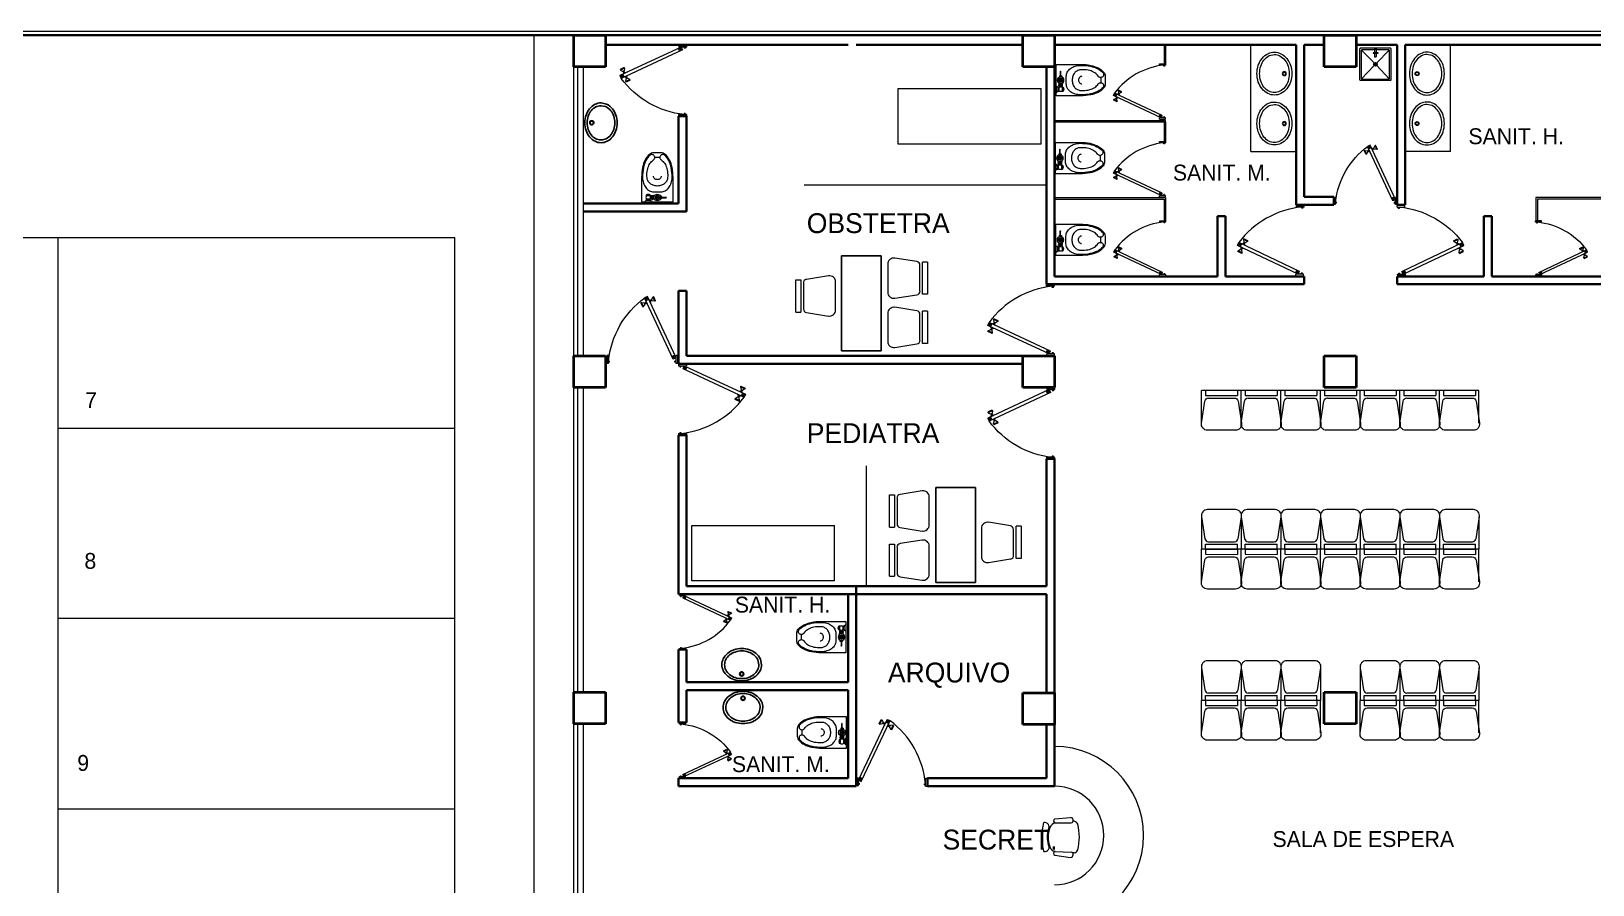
# Model space of a CAD drawing. Header units: millimetres. Extents: x 112 to 218, y 132 to 192.
# Drawn here: x 126.54 to 146.23, y 181.25 to 192 of the extents above; entities that cross this region are included whole.
import ezdxf

# ---------------------------------------------------------------- set-up
doc = ezdxf.new("R2010")
doc.units = ezdxf.units.MM
for name, color, linetype, lineweight in [('Colindancia', 7, 'Continuous', 9), ('Ejes', 1, 'Continuous', 13), ('ESTRUCTURA', 251, 'Continuous', 40), ('MANPARAS', 7, 'Continuous', 13), ('MUEBLES', 7, 'Continuous', 15), ('MUEBLESF', 2, 'Continuous', 9), ('Muros', 5, 'Continuous', 35), ('PISOS', 3, 'Continuous', 13), ('PUER', 173, 'Continuous', 9), ('VENTANAS', 6, 'Continuous', 9)]:
    doc.layers.add(name, color=color, linetype=linetype, lineweight=lineweight)
doc.styles.get("Standard").update_dxf_attribs({"font": 'stylu.ttf'})
doc.linetypes.add('ZIGZAG', pattern='A,0.00254,-5.08,[131,ltypeshp.shx,S=5.08,R=0,X=-5.08,Y=0],-10.16,[131,ltypeshp.shx,S=5.08,R=180,X=5.08,Y=0],-5.08', length=20.32254)

# ---------------------------------------------------------------- blocks, each defined once
blk = doc.blocks.new('CORTINA')
at = {"layer": 'MANPARAS', "linetype": 'ZIGZAG', "ltscale": 0.005}
blk.add_line((32.74, 69.012), (32.74, 70.527), dxfattribs=at)
blk = doc.blocks.new('PUEP5')
at = {"layer": 'PUER'}
for p, q in [((-0.88, 0.02), (-0.517, 0.799)), ((-0.517, 0.799), (-0.48, 0.783)), ((-0.844, 0.003), (-0.48, 0.783)), ((-0.88, 0.02), (-0.844, 0.003))]:
    blk.add_line(p, q, dxfattribs=at)
at = {"layer": 'PUER', "color": 30}
for p, q in [((-0.62, 0.743), (-0.595, 0.797)), ((-0.595, 0.797), (-0.586, 0.793)), ((-0.517, 0.799), (-0.48, 0.783)), ((-0.497, 0.746), (-0.517, 0.799)), ((-0.62, 0.743), (-0.611, 0.739)), ((-0.611, 0.739), (-0.586, 0.793)), ((-0.611, 0.739), (-0.575, 0.744)), ((-0.586, 0.793), (-0.567, 0.762)), ((-0.575, 0.744), (-0.567, 0.762)), ((-0.573, 0.749), (-0.555, 0.74)), ((-0.569, 0.758), (-0.551, 0.749)), ((-0.557, 0.736), (-0.549, 0.754)), ((-0.557, 0.736), (-0.552, 0.722)), ((-0.549, 0.754), (-0.536, 0.759)), ((-0.533, 0.763), (-0.48, 0.783)), ((-0.533, 0.763), (-0.497, 0.746)), ((-0.503, 0.71), (-0.516, 0.705)), ((-0.503, 0.71), (-0.494, 0.728)), ((-0.483, 0.706), (-0.501, 0.715)), ((-0.494, 0.728), (-0.499, 0.742)), ((-0.478, 0.715), (-0.497, 0.724)), ((-0.485, 0.702), (-0.476, 0.72)), ((-0.466, 0.671), (-0.485, 0.702)), ((-0.441, 0.725), (-0.476, 0.72)), ((-0.466, 0.671), (-0.441, 0.725)), ((-0.457, 0.667), (-0.466, 0.671)), ((-0.457, 0.667), (-0.432, 0.721)), ((-0.432, 0.721), (-0.441, 0.725)), ((-0.9, 0.05), (-0.88, 0.05)), ((-0.9, 0.05), (-0.9, -0.05)), ((-0.88, -0.05), (-0.88, 0.05)), ((-0.88, 0.02), (-0.827, 0.039)), ((-0.863, 0.056), (-0.827, 0.039)), ((-0.844, 0.003), (-0.863, 0.056)), ((-0.02, 0.05), (0, 0.05)), ((-0.02, -0.05), (-0.02, 0.05)), ((0, 0.05), (0, -0.05)), ((-0.9, -0.05), (-0.88, -0.05)), ((-0.88, -0.02), (-0.865, -0.02)), ((-0.88, -0.035), (-0.865, -0.035)), ((-0.865, -0.035), (-0.865, -0.02)), ((-0.035, -0.02), (-0.02, -0.02)), ((-0.035, -0.035), (-0.035, -0.02)), ((-0.035, -0.035), (-0.02, -0.035)), ((-0.02, -0.05), (0, -0.05))]:
    blk.add_line(p, q, dxfattribs=at)
blk.add_arc((-1.161, -0.141), 1.147, 6.0564, 53.6176, dxfattribs=at)
blk = doc.blocks.new('TLTW-P')
for p, q in [((0.23, 0.56), (0.166, 0.56)), ((0.048, 0.001), (0.048, 0.013)), ((0.048, 0.001), (0.12, 0.001)), ((0.06, 0.076), (0.06, 0.088)), ((0.128, 0.076), (0.06, 0.076)), ((0.128, 0.034), (0.06, 0.034)), ((0.06, 0.017), (0.06, 0.034)), ((0.063, 0.085), (0.063, 0.09)), ((0.063, 0.017), (0.063, 0.028)), ((0.078, 0.082), (0.066, 0.082)), ((0.078, 0.031), (0.066, 0.031)), ((0.081, 0.085), (0.081, 0.094)), ((0.081, 0.019), (0.081, 0.028)), ((0.087, 0.085), (0.087, 0.094)), ((0.087, 0.019), (0.087, 0.028)), ((0.102, 0.082), (0.09, 0.093)), ((0.102, 0.031), (0.09, 0.031)), ((0.105, 0.085), (0.105, 0.09)), ((0.105, 0.017), (0.105, 0.028)), ((0.108, 0.076), (0.108, 0.088)), ((0.108, 0.017), (0.108, 0.034)), ((0.12, 0.001), (0.12, 0.013)), ((0.128, 0.079), (0.14, 0.079)), ((0.128, 0.031), (0.128, 0.079)), ((0.128, 0.055), (0.14, 0.055)), ((0.128, 0.031), (0.14, 0.031)), ((0.14, 0.031), (0.14, 0.079)), ((0.152, 0.076), (0.14, 0.076)), ((0.152, 0.034), (0.14, 0.034)), ((0.163, 0.079), (0.152, 0.079)), ((0.152, 0.031), (0.152, 0.079)), ((0.163, 0.031), (0.152, 0.031)), ((0.252, 0.07), (0.237, 0.07)), ((0.252, 0.04), (0.237, 0.04)), ((0.252, 0.04), (0.252, 0.07)), ((0.255, 0.058), (0.309, 0.058)), ((0.255, 0.052), (0.309, 0.052))]:
    blk.add_line(p, q)
for points in [[(0.396, 0.309, 0.049648), (0.384, 0.434, 0.06346), (0.352, 0.527, 0.103485), (0.296, 0.599, 0.178458), (0.246, 0.618), (0.15, 0.618, 0.178458), (0.1, 0.599, 0.103485), (0.044, 0.527, 0.06346), (0.012, 0.434, 0.049648), (0, 0.309), (0, 0), (0.396, 0)], [(0.107, 0.59, 0.103485), (0.055, 0.522, 0.06346), (0.024, 0.432, 0.049648), (0.012, 0.309, 0.075858), (0.023, 0.237, 0.086069), (0.052, 0.18, 0.105985), (0.099, 0.139, 0.126201), (0.15, 0.126), (0.246, 0.126, 0.126201), (0.297, 0.139, 0.105985), (0.344, 0.18, 0.086069), (0.373, 0.237, 0.075858), (0.384, 0.309, 0.049648), (0.372, 0.432, 0.06346), (0.341, 0.522, 0.103485), (0.289, 0.59, 0.097511), (0.275, 0.596, 0.09808), (0.261, 0.596, 0.098895), (0.247, 0.591, 0.099479), (0.237, 0.58, 0.099479), (0.231, 0.567, 0.098895), (0.231, 0.552, 0.09808), (0.237, 0.539, 0.097511), (0.247, 0.528, -0.102445), (0.291, 0.484, -0.077884), (0.318, 0.421, -0.065096), (0.329, 0.34, -0.024284), (0.328, 0.309, -0.115331), (0.318, 0.268, -0.103946), (0.29, 0.232, -0.091071), (0.249, 0.209, -0.083675), (0.198, 0.2, -0.083675), (0.147, 0.209, -0.091071), (0.106, 0.232, -0.103946), (0.078, 0.268, -0.115331), (0.068, 0.309, -0.024284), (0.067, 0.34, -0.065096), (0.078, 0.421, -0.077884), (0.105, 0.484, -0.102445), (0.149, 0.528, 0.097511), (0.159, 0.539, 0.09808), (0.165, 0.552, 0.098895), (0.165, 0.567, 0.099479), (0.159, 0.58, 0.099479), (0.149, 0.591, 0.098895), (0.135, 0.596, 0.09808), (0.121, 0.596, 0.097511)]]:
    blk.add_lwpolyline(points, format="xyb", close=True)
blk.add_lwpolyline([(0.246, 0.323, -0.111064), (0.242, 0.307, -0.102841), (0.232, 0.293, -0.093011), (0.217, 0.284, -0.087082), (0.198, 0.281, -0.087082), (0.179, 0.284, -0.093011), (0.164, 0.293, -0.102841), (0.154, 0.307, -0.111064), (0.15, 0.323, -0.111064)], format="xyb")
blk.add_lwpolyline([(0.174, 0.055), (0.186, 0.034), (0.21, 0.034), (0.222, 0.055), (0.21, 0.076), (0.186, 0.076)], close=True)
for radius in [0.042, 0.024, 0.024, 0.00821]:
    blk.add_circle((0.198, 0.055), radius)
for centre, radius, start, end in [((0.084, -0.092), 0.111, 71.0754, 108.9246), ((0.093, 0.055), 0.039, 147.7952, 212.2048), ((0.084, 0.043), 0.051, 61.9275, 118.0725), ((0.066, 0.085), 0.003, 180, 270), ((0.066, 0.028), 0.003, 90, 180), ((0.078, 0.085), 0.003, 270, 0), ((0.078, 0.028), 0.003, 0, 90), ((0.09, 0.085), 0.003, 180, 270), ((0.09, 0.028), 0.003, 90, 180), ((0.102, 0.085), 0.003, 270, 0), ((0.102, 0.028), 0.003, 0, 90), ((0.075, 0.055), 0.039, 327.7958, 32.2042), ((0.255, 0.061), 0.003, 180, 270), ((0.255, 0.049), 0.003, 90, 180), ((0.309, 0.055), 0.003, 270, 90)]:
    blk.add_arc(centre, radius, start, end)
blk = doc.blocks.new('MUCO03PL')
at = {"color": 0, "linetype": 'ByBlock'}
for p, q in [((-0.228, -0.188), (-0.255, -0.386)), ((-0.179, -0.192), (-0.188, -0.392)), ((0.18, -0.192), (0.18, -0.392)), ((0.229, -0.188), (0.247, -0.386)), ((-0.199, -0.432), (-0.198, -0.41)), ((0.2, -0.432), (0.2, -0.416))]:
    blk.add_line(p, q, dxfattribs=at)
for centre, radius, start, end in [((-0.204, -0.197), 0.0258, 12.2827, 157.7765), ((-0.127, -0.059), 0.0562, 169.9404, 306.7598), ((0.007, -0.668), 0.647, 74.1358, 106.9984), ((-0.093, -0.212), 0.0931, 108.3403, 162.8355), ((0.001, -0.456), 0.353, 69.7134, 110.2866), ((0.001, -0.361), 0.273, 69.7134, 110.2866), ((0.128, -0.058), 0.0565, 235.6625, 12.0378), ((0.071, -0.228), 0.116, 19.4028, 63.4114), ((0.205, -0.197), 0.0258, 22.2235, 167.7173), ((-0.221, -0.384), 0.0341, 183.5132, 345.9932), ((0.213, -0.384), 0.0341, 194.0068, 356.4868), ((-0.136, -0.415), 0.0651, 194.5083, 247.5673), ((0.001, 0.16), 0.656, 255.758, 284.242), ((0.137, -0.415), 0.0651, 292.4327, 345.4917)]:
    blk.add_arc(centre, radius, start, end, dxfattribs=at)
blk = doc.blocks.new('CAMILLA')
at = {"layer": 'MUEBLES'}
for p, q in [((30.536, 69.777), (32.336, 69.777)), ((30.536, 69.077), (30.536, 69.777)), ((32.336, 69.077), (32.336, 69.777)), ((32.336, 69.077), (30.536, 69.077))]:
    blk.add_line(p, q, dxfattribs=at)
blk = doc.blocks.new('MUOF03PL')
at = {"color": 0, "linetype": 'ByBlock'}
for p, q in [((-0.203, 0), (0.203, 0)), ((0.203, 0), (0.203, -0.062)), ((-0.209, -0.133), (-0.253, -0.41)), ((-0.203, 0), (-0.203, -0.063)), ((0.203, -0.062), (-0.203, -0.063)), ((0.163, -0.094), (-0.162, -0.094)), ((0.253, -0.409), (0.209, -0.133)), ((-0.175, -0.5), (0.176, -0.5))]:
    blk.add_line(p, q, dxfattribs=at)
for centre, radius, start, end in [((-0.162, -0.141), 0.0469, 90.0574, 170.9471), ((0.163, -0.14), 0.0469, 9.1676, 90.0574), ((-0.175, -0.422), 0.0781, 170.9471, 270.0574), ((0.176, -0.422), 0.0781, 270.0574, 9.1676)]:
    blk.add_arc(centre, radius, start, end, dxfattribs=at)
blk = doc.blocks.new('SILLA')
at = {"color": 0, "linetype": 'ByBlock', "rotation": 180}
blk.add_blockref('MUOF03PL', (17.56, 55.047), dxfattribs=at)
blk = doc.blocks.new('ESCRITORIO')
at = {"color": 0, "linetype": 'ByBlock'}
for p, q in [((34.359, 70.246), (33.859, 70.246)), ((33.859, 70.246), (33.859, 69.046)), ((34.359, 70.246), (34.359, 69.046)), ((34.359, 69.046), (33.859, 69.046))]:
    blk.add_line(p, q, dxfattribs=at)
at = {"layer": 'MUEBLES'}
for p, rotation in [((-21.77, 87.509), 270), ((89.981, 51.993), 90), ((-21.77, 86.889), 270)]:
    blk.add_blockref('SILLA', p, dxfattribs=dict(at, rotation=rotation))
blk = doc.blocks.new('SILLA SALA DE ESPERA')
at = {"layer": 'MUEBLES'}
for p, q in [((35.763, 46.336), (35.763, 45.927)), ((36.263, 46.336), (36.263, 45.927)), ((36.763, 46.336), (36.763, 45.927)), ((37.263, 46.336), (37.263, 45.927)), ((37.763, 46.336), (37.763, 45.927)), ((38.263, 46.336), (38.263, 45.927)), ((38.263, 45.927), (35.763, 45.927))]:
    blk.add_line(p, q, dxfattribs=at)
for p in [(18.457, -9.119), (18.957, -9.119), (19.457, -9.119), (19.957, -9.119), (20.457, -9.119)]:
    blk.add_blockref('SILLA', p, dxfattribs=at)
blk = doc.blocks.new('SILLAS 7')
at = {"layer": 'MUEBLES'}
for p, q in [((39.75, 80.793), (37.25, 80.793)), ((39.25, 80.383), (39.25, 80.793)), ((40.25, 80.793), (39.75, 80.793)), ((39.75, 80.383), (39.75, 80.793)), ((39.75, 80.383), (39.75, 80.793)), ((39.75, 80.383), (39.75, 80.793)), ((40.25, 80.383), (40.25, 80.793))]:
    blk.add_line(p, q, dxfattribs=at)
at = {"layer": 'MUEBLES', "xscale": -1, "rotation": 180}
blk.add_blockref('SILLA SALA DE ESPERA', (0.987, 126.72), dxfattribs=at)
at = {"layer": 'MUEBLES', "extrusion": (0, 0, -1), "zscale": -1, "rotation": 180}
for p in [(-21.944, 135.839), (-22.444, 135.839)]:
    blk.add_blockref('SILLA', p, dxfattribs=at)
blk = doc.blocks.new('BLVP4')
at = {"layer": 'MUEBLESF'}
for points in [[(0.344, 0, 0.081535), (0.327, 0.106, 0.089779), (0.28, 0.191, 0.10458), (0.2, 0.255, 0.138464), (0.124, 0.27, 0.11815), (0.042, 0.251, 0.10458), (-0.032, 0.191, 0.089779), (-0.079, 0.106, 0.081535), (-0.096, 0, 0.081535), (-0.079, -0.106, 0.089779), (-0.032, -0.191, 0.10458), (0.042, -0.251, 0.11815), (0.124, -0.27, 0.11815), (0.206, -0.251, 0.10458), (0.28, -0.191, 0.089779), (0.327, -0.106, 0.081535)], [(0.311, 0, 0.078339), (0.296, 0.094, 0.087741), (0.256, 0.17, 0.105424), (0.189, 0.227), (0.124, 0.24, 0.122575), (0.055, 0.223, 0.105424), (-0.008, 0.17, 0.087741), (-0.048, 0.094, 0.078339), (-0.063, 0, 0.078339), (-0.048, -0.094, 0.087741), (-0.008, -0.17, 0.105424), (0.055, -0.223, 0.122575), (0.124, -0.24, 0.122575), (0.193, -0.223, 0.105424), (0.256, -0.17, 0.087741), (0.296, -0.094, 0.078339)]]:
    blk.add_lwpolyline(points, format="xyb", close=True, dxfattribs=at)
for radius in [0.0253, 0.019]:
    blk.add_circle((0, 0), radius, dxfattribs=at)
blk = doc.blocks.new('*X11')
at = {"color": 0}
for p, q in [((1.267, 7.8), (1.302, 7.8)), ((1.268, 7.806), (1.301, 7.806)), ((1.268, 7.794), (1.3, 7.794)), ((1.271, 7.812), (1.298, 7.812)), ((1.272, 7.788), (1.296, 7.788)), ((1.281, 7.818), (1.288, 7.818))]:
    blk.add_line(p, q, dxfattribs=at)
blk = doc.blocks.new('BTAP1')
at = {"layer": 'MUEBLESF'}
for p, q in [((-0.175, -0.023), (-0.016, -0.185)), ((-0.008, -0.057), (-0.008, -0.012)), ((0.008, -0.012), (0.008, -0.057)), ((0.175, -0.023), (0.016, -0.185)), ((-0.175, -0.386), (-0.016, -0.219)), ((0.175, -0.386), (0.016, -0.219))]:
    blk.add_line(p, q, dxfattribs=at)
for points in [[(-0.012, 0), (-0.189, 0, 0.414214), (-0.199, -0.01), (-0.199, -0.394, 0.414214), (-0.189, -0.404), (0.189, -0.404, 0.414214), (0.199, -0.394), (0.199, -0.01, 0.414214), (0.189, 0), (0.012, 0)], [(-0.008, -0.02), (-0.168, -0.02, 0.414214), (-0.178, -0.03), (-0.178, -0.379, 0.414214), (-0.168, -0.389), (0.167, -0.389, 0.414214), (0.177, -0.379), (0.177, -0.03, 0.414214), (0.167, -0.02), (0.008, -0.02)], [(0.008, -0.061), (0.008, -0.106, -0.414214), (0.001, -0.113), (-0.001, -0.113, -0.414214), (-0.008, -0.106), (-0.008, -0.061)]]:
    blk.add_lwpolyline(points, format="xyb", dxfattribs=at)
blk.add_lwpolyline([(-0.01, -0.012), (-0.012, -0.012), (0.012, -0.012), (0.012, 0), (-0.012, 0), (-0.012, -0.012)], dxfattribs=at)
blk.add_lwpolyline([(0.034, -0.057), (-0.027, -0.057), (-0.027, -0.061), (0.034, -0.061)], close=True, dxfattribs=at)
for radius in [0.0232, 0.021]:
    blk.add_circle((0, -0.202), radius, dxfattribs=at)
at = {"layer": 'MUEBLESF', "rotation": 270}
blk.add_blockref('*X11', (-7.801, 1.082), dxfattribs=at)

msp = doc.modelspace()

# ---------------------------------------------------------------- linework, layer by layer
for points in [[(133.932, 190.847, 0.081396), (133.916, 190.945, 0.089693), (133.873, 191.024, 0.104619), (133.799, 191.084), (133.729, 191.098, 0.118336), (133.653, 191.08, 0.104619), (133.585, 191.024, 0.089693), (133.541, 190.945, 0.081396), (133.525, 190.847, 0.081396), (133.541, 190.749, 0.089693), (133.585, 190.67, 0.104619), (133.653, 190.615, 0.118336), (133.729, 190.596, 0.118336), (133.804, 190.615, 0.104619), (133.873, 190.67, 0.089693), (133.916, 190.749, 0.081396)], [(133.902, 190.847, 0.08109), (133.888, 190.932, 0.089503), (133.851, 191, 0.104705), (133.788, 191.051), (133.727, 191.063, 0.11875), (133.662, 191.047, 0.104705), (133.604, 191, 0.089503), (133.566, 190.932, 0.08109), (133.553, 190.847, 0.08109), (133.566, 190.763, 0.089503), (133.604, 190.695, 0.104705), (133.662, 190.647, 0.11875), (133.727, 190.631, 0.11875), (133.792, 190.647, 0.104705), (133.851, 190.695, 0.089503), (133.888, 190.763, 0.08109)], [(135.502, 184.224, -0.081396), (135.6, 184.208, -0.089693), (135.679, 184.165, -0.104619), (135.739, 184.091), (135.753, 184.02, -0.118336), (135.735, 183.945, -0.104619), (135.679, 183.876, -0.089693), (135.6, 183.833, -0.081396), (135.502, 183.817, -0.081396), (135.404, 183.833, -0.089693), (135.325, 183.876, -0.104619), (135.27, 183.945, -0.118336), (135.252, 184.02, -0.118336), (135.27, 184.096, -0.104619), (135.325, 184.165, -0.089693), (135.404, 184.208, -0.081396)], [(135.502, 184.194, -0.08109), (135.587, 184.18, -0.089503), (135.655, 184.143, -0.104705), (135.706, 184.08), (135.718, 184.019, -0.11875), (135.702, 183.954, -0.104705), (135.655, 183.896, -0.089503), (135.587, 183.858, -0.08109), (135.502, 183.845, -0.08109), (135.418, 183.858, -0.089503), (135.35, 183.896, -0.104705), (135.302, 183.954, -0.11875), (135.286, 184.019, -0.11875), (135.302, 184.084, -0.104705), (135.35, 184.143, -0.089503), (135.418, 184.18, -0.08109)], [(135.518, 183.278, 0.081396), (135.616, 183.294, 0.089693), (135.695, 183.337, 0.104619), (135.755, 183.411), (135.769, 183.481, 0.118336), (135.75, 183.557, 0.104619), (135.695, 183.625, 0.089693), (135.616, 183.669, 0.081396), (135.518, 183.685, 0.081396), (135.42, 183.669, 0.089693), (135.341, 183.625, 0.104619), (135.286, 183.557, 0.118336), (135.267, 183.481, 0.118336), (135.286, 183.406, 0.104619), (135.341, 183.337, 0.089693), (135.42, 183.294, 0.081396)], [(135.518, 183.308, 0.08109), (135.603, 183.322, 0.089503), (135.671, 183.359, 0.104705), (135.722, 183.422), (135.734, 183.483, 0.11875), (135.718, 183.547, 0.104705), (135.671, 183.606, 0.089503), (135.603, 183.643, 0.08109), (135.518, 183.657, 0.08109), (135.434, 183.643, 0.089503), (135.366, 183.606, 0.104705), (135.318, 183.547, 0.11875), (135.302, 183.483, 0.11875), (135.318, 183.418, 0.104705), (135.366, 183.359, 0.089503), (135.434, 183.322, 0.08109)]]:
    msp.add_lwpolyline(points, format="xyb", close=True)
for centre, radius in [((133.612, 190.847), 0.0266), ((133.611, 190.847), 0.0213), ((135.502, 183.904), 0.0266), ((135.502, 183.903), 0.0213), ((135.518, 183.598), 0.0266), ((135.518, 183.599), 0.0213)]:
    msp.add_circle(centre, radius)
at = {"layer": 'Colindancia'}
msp.add_line((114.836, 192.001), (214.836, 192.001), dxfattribs=at)
at = {"layer": 'Ejes'}
for p, q in [((126.886, 175.001), (126.886, 189.401)), ((126.886, 187.001), (131.886, 187.001)), ((131.886, 184.601), (126.886, 184.601)), ((131.886, 182.201), (126.886, 182.201))]:
    msp.add_line(p, q, dxfattribs=at)
at = {"layer": 'ESTRUCTURA'}
for p, q in [((133.386, 191.551), (133.386, 191.951)), ((133.386, 191.951), (133.786, 191.951)), ((133.786, 191.951), (133.786, 191.551)), ((139.046, 191.551), (139.046, 191.951)), ((139.046, 191.951), (139.446, 191.951)), ((139.446, 191.951), (139.446, 191.551)), ((142.847, 191.551), (142.847, 191.951)), ((142.847, 191.951), (143.247, 191.951)), ((143.247, 191.951), (143.247, 191.551)), ((133.786, 191.551), (133.386, 191.551)), ((139.446, 191.551), (139.046, 191.551)), ((143.247, 191.551), (142.847, 191.551)), ((133.386, 187.513), (133.386, 187.913)), ((133.386, 187.913), (133.786, 187.913)), ((133.386, 187.513), (133.386, 187.913)), ((133.786, 187.913), (133.786, 187.513)), ((139.046, 187.513), (139.046, 187.913)), ((139.046, 187.913), (139.446, 187.913)), ((139.446, 187.913), (139.446, 187.513)), ((139.446, 187.913), (139.446, 187.911)), ((142.847, 187.513), (142.847, 187.913)), ((142.847, 187.913), (143.247, 187.913)), ((143.247, 187.913), (143.247, 187.513)), ((133.786, 187.513), (133.386, 187.513)), ((139.446, 187.513), (139.046, 187.513)), ((143.247, 187.513), (142.847, 187.513)), ((133.386, 183.276), (133.386, 183.676)), ((133.386, 183.676), (133.786, 183.676)), ((133.786, 183.676), (133.786, 183.276)), ((139.046, 183.268), (139.046, 183.668)), ((139.046, 183.668), (139.446, 183.668)), ((139.446, 183.668), (139.446, 183.268)), ((142.847, 183.276), (142.847, 183.676)), ((142.847, 183.676), (143.247, 183.676)), ((143.247, 183.676), (143.247, 183.276)), ((133.786, 183.276), (133.386, 183.276)), ((139.446, 183.268), (139.046, 183.268)), ((143.247, 183.276), (142.847, 183.276))]:
    msp.add_line(p, q, dxfattribs=at)
at = {"layer": 'MANPARAS', "linetype": 'ZIGZAG', "ltscale": 0.005}
msp.add_line((136.29, 190.065), (139.346, 190.065), dxfattribs=at)
at = {"layer": 'MUEBLES'}
for p, q in [((140.826, 191.831), (140.826, 191.59)), ((140.846, 191.831), (140.846, 191.59)), ((141.921, 190.485), (141.921, 191.831)), ((144.438, 190.485), (144.438, 191.831)), ((140.826, 191.59), (140.846, 191.59)), ((139.446, 190.878), (140.846, 190.878)), ((139.446, 190.858), (140.826, 190.858)), ((140.826, 190.858), (140.826, 190.614)), ((140.846, 190.858), (140.846, 190.878)), ((140.846, 190.858), (140.846, 190.614)), ((140.826, 190.614), (140.846, 190.614)), ((141.921, 190.485), (142.493, 190.485)), ((144.438, 190.485), (143.866, 190.485)), ((139.446, 189.907), (140.846, 189.907)), ((139.446, 189.887), (140.826, 189.887)), ((140.826, 189.887), (140.826, 189.618)), ((140.846, 189.907), (140.846, 189.618)), ((145.513, 189.907), (145.513, 189.618)), ((146.913, 189.907), (145.513, 189.907)), ((145.533, 189.887), (145.533, 189.618)), ((146.913, 189.887), (145.533, 189.887)), ((140.846, 189.618), (140.826, 189.618)), ((145.513, 189.618), (145.533, 189.618)), ((141.297, 183.979), (141.297, 183.57)), ((141.797, 183.979), (141.797, 183.57)), ((142.297, 183.979), (142.297, 183.57)), ((142.797, 183.979), (142.797, 183.57)), ((143.297, 183.979), (143.297, 183.57)), ((143.797, 183.979), (143.797, 183.57)), ((143.797, 183.979), (143.797, 183.57)), ((144.297, 183.979), (144.297, 183.57)), ((144.297, 183.979), (144.297, 183.57)), ((144.297, 183.979), (144.297, 183.57)), ((144.797, 183.979), (144.797, 183.57)), ((142.797, 183.57), (141.297, 183.57)), ((142.797, 183.57), (141.297, 183.57)), ((141.297, 183.16), (141.297, 183.57)), ((142.797, 183.57), (141.797, 183.57)), ((141.797, 183.16), (141.797, 183.57)), ((142.297, 183.16), (142.297, 183.57)), ((142.797, 183.16), (142.797, 183.57)), ((143.297, 183.16), (143.297, 183.57)), ((143.797, 183.57), (143.297, 183.57)), ((144.297, 183.57), (143.297, 183.57)), ((143.797, 183.57), (143.297, 183.57)), ((143.797, 183.16), (143.797, 183.57)), ((143.797, 183.16), (143.797, 183.57)), ((144.797, 183.57), (144.297, 183.57)), ((144.797, 183.57), (144.297, 183.57)), ((144.297, 183.16), (144.297, 183.57)), ((144.297, 183.16), (144.297, 183.57)), ((144.297, 183.16), (144.297, 183.57)), ((144.797, 183.16), (144.797, 183.57))]:
    msp.add_line(p, q, dxfattribs=at)
for radius in [1.121, 0.621]:
    msp.add_arc((139.446, 181.869), radius, 270, 90, dxfattribs=at)
at = {"layer": 'Muros'}
for p, q in [((114.886, 191.951), (133.386, 191.951)), ((133.786, 191.951), (139.046, 191.951)), ((139.446, 191.951), (142.847, 191.951)), ((143.247, 191.951), (146.847, 191.951)), ((133.786, 191.831), (134.806, 191.831)), ((134.806, 191.831), (136.846, 191.831)), ((136.946, 191.831), (139.046, 191.831)), ((139.446, 191.831), (142.493, 191.831)), ((142.493, 189.815), (142.493, 191.831)), ((142.593, 189.914), (142.593, 191.831)), ((142.593, 191.831), (142.847, 191.831)), ((143.247, 191.831), (143.766, 191.831)), ((143.766, 189.815), (143.766, 191.831)), ((143.866, 189.815), (143.866, 191.831)), ((143.866, 191.831), (146.847, 191.831)), ((139.346, 188.813), (139.346, 191.551)), ((139.446, 188.913), (139.446, 191.551)), ((134.706, 189.831), (134.706, 190.931)), ((134.706, 190.931), (134.806, 190.931)), ((134.806, 189.831), (134.806, 190.931)), ((133.506, 189.831), (134.706, 189.831)), ((134.806, 189.731), (134.806, 189.831)), ((142.966, 189.815), (142.493, 189.815)), ((142.593, 189.914), (142.966, 189.914)), ((142.966, 189.815), (142.966, 189.914)), ((143.766, 189.815), (143.866, 189.815)), ((133.506, 189.731), (134.806, 189.731)), ((141.5, 189.67), (141.5, 188.913)), ((141.6, 189.67), (141.5, 189.67)), ((141.6, 189.67), (141.6, 188.913)), ((144.859, 189.67), (144.859, 188.913)), ((144.859, 189.67), (144.959, 189.67)), ((144.959, 189.67), (144.959, 188.913)), ((139.346, 188.813), (139.446, 188.813)), ((139.446, 188.913), (141.5, 188.913)), ((139.446, 188.813), (142.593, 188.813)), ((141.6, 188.913), (142.593, 188.913)), ((142.593, 188.913), (142.593, 188.813)), ((143.766, 188.913), (144.859, 188.913)), ((143.766, 188.913), (143.766, 188.813)), ((143.766, 188.813), (146.947, 188.813)), ((144.959, 188.913), (146.947, 188.913)), ((134.706, 187.811), (134.706, 188.731)), ((134.706, 188.731), (134.806, 188.731)), ((134.806, 187.911), (134.806, 188.731)), ((134.806, 187.911), (139.046, 187.911)), ((136.846, 187.911), (138.849, 187.911)), ((134.706, 187.811), (139.046, 187.811)), ((134.706, 184.911), (134.706, 186.911)), ((134.706, 186.911), (134.806, 186.911)), ((134.806, 185.011), (134.806, 186.911)), ((139.346, 185.011), (139.346, 186.613)), ((139.446, 186.613), (139.346, 186.613)), ((139.446, 184.911), (139.446, 186.613)), ((134.706, 184.911), (134.706, 185.011)), ((134.706, 184.911), (139.346, 184.911)), ((134.806, 185.011), (139.346, 185.011)), ((136.846, 183.801), (136.846, 184.911)), ((136.946, 182.491), (136.946, 185.011)), ((139.346, 184.911), (139.346, 183.668)), ((139.446, 184.911), (139.446, 183.668)), ((134.706, 184.211), (134.806, 184.211)), ((134.706, 183.291), (134.706, 184.211)), ((134.806, 183.801), (134.806, 184.211)), ((136.846, 183.801), (134.806, 183.801)), ((136.846, 183.701), (134.806, 183.701)), ((134.806, 183.291), (134.806, 183.701)), ((136.846, 182.591), (136.846, 183.701)), ((134.706, 183.291), (134.806, 183.291)), ((139.346, 183.268), (139.346, 182.591)), ((139.446, 183.268), (139.446, 182.491)), ((136.846, 182.591), (134.706, 182.591)), ((134.706, 182.591), (134.706, 182.491)), ((137.846, 182.491), (137.846, 182.591)), ((137.846, 182.591), (139.346, 182.591)), ((136.946, 182.491), (134.706, 182.491)), ((139.446, 182.491), (137.846, 182.491))]:
    msp.add_line(p, q, dxfattribs=at)
at = {"layer": 'PISOS'}
for p, q in [((132.886, 175.001), (132.886, 191.951)), ((115.886, 189.401), (131.886, 189.401)), ((131.886, 175.001), (131.886, 189.401))]:
    msp.add_line(p, q, dxfattribs=at)
at = {"layer": 'VENTANAS'}
for p, q in [((133.386, 187.913), (133.386, 191.551)), ((133.436, 187.913), (133.436, 191.551)), ((133.506, 187.913), (133.506, 191.551)), ((133.386, 183.676), (133.386, 187.513)), ((133.436, 183.676), (133.436, 187.513)), ((133.506, 183.676), (133.506, 187.513)), ((133.386, 179.438), (133.386, 183.276)), ((133.436, 179.438), (133.436, 183.276)), ((133.506, 179.438), (133.506, 183.276))]:
    msp.add_line(p, q, dxfattribs=at)

# ---------------------------------------------------------------- block references
for name, p in [('CAMILLA', (106.94, 121.502)), ('CORTINA', (104.336, 115.999)), ('ESCRITORIO', (104.089, 116.008)), ('CAMILLA', (104.336, 115.999))]:
    msp.add_blockref(name, p)
at = {"xscale": -1}
msp.add_blockref('BLVP4', (142.342, 190.838), dxfattribs=at)
at = {"rotation": 180}
msp.add_blockref('ESCRITORIO', (171.12, 258.219), dxfattribs=at)
at = {"layer": 'MUEBLES'}
for p, xscale, yscale, zscale, rotation in [((134.756, 190.931), -0.989118174376812, 0.9891181743768129, 0.9891181743768014, 89.93484552780238), ((140.809, 191.589), 0.7720574312180121, 0.7720574312180162, 0.7720574312180054, 89.77710988904423), ((140.809, 190.611), 0.7720574312180121, 0.7720574312180162, 0.7720574312180054, 89.77710988904423), ((142.971, 189.864), -0.8774723666118602, 0.8774723666118689, 0.8774723666118577, 359.9348455278026), ((142.544, 189.806), 0.9843101125856261, 0.984310112585618, 0.98431011258561, 89.55168657521645), ((143.814, 189.806), -0.9843101125856261, 0.984310112585618, 0.98431011258561, 270.4483134247835), ((140.811, 189.614), 0.7720574312180121, 0.7720574312180162, 0.7720574312180054, 89.77710988904423), ((145.548, 189.614), -0.7720574312180121, 0.7720574312180162, 0.7720574312180054, 270.2228901109557), ((139.396, 188.808), 0.9920051216632895, 0.992005121663297, 0.9920051216632858, 90.06515447219833), ((133.801, 187.866), -0.9920051216632895, 0.992005121663297, 0.9920051216632858, 359.9348455278017), ((134.756, 186.913), 0.9920051216632895, 0.992005121663297, 0.9920051216632858, 270.0651544721983), ((139.396, 186.613), -0.9920051216632895, 0.992005121663297, 0.9920051216632858, 89.93484552780166), ((134.756, 184.211), 0.7738184737512984, 0.7738184737513052, 0.7738184737512962, 270.0651544721986), ((134.756, 183.291), -0.7738184737512984, 0.7738184737513052, 0.7738184737512962, 269.9348455278013), ((137.839, 182.541), 0.9843101125856261, 0.984310112585618, 0.98431011258561, 359.5516865752165)]:
    msp.add_blockref('PUEP5', p, dxfattribs=dict(at, xscale=xscale, yscale=yscale, zscale=zscale, rotation=rotation))
for name, p in [('BTAP1', (143.491, 191.787)), ('BLVP4', (144.017, 191.467)), ('BLVP4', (144.017, 190.838)), ('TLTW-P', (134.24, 189.851)), ('SILLAS 7', (104.547, 106.682)), ('SILLAS 7', (104.547, 104.681))]:
    msp.add_blockref(name, p, dxfattribs=at)
at = {"layer": 'MUEBLES', "xscale": -1}
for name, p, rotation in [('TLTW-P', (139.468, 191.187), 270), ('TLTW-P', (139.459, 190.205), 270), ('TLTW-P', (139.464, 189.175), 270), ('SILLAS 7', (104.547, 266.267), 180), ('TLTW-P', (136.814, 184.566), 90)]:
    msp.add_blockref(name, p, dxfattribs=dict(at, rotation=rotation))
msp.add_blockref('BLVP4', (142.342, 191.467), dxfattribs=at)
at = {"layer": 'MUEBLES'}
for name, p, rotation in [('SILLA', (123.991, 128.523), 359.9999999999992), ('SILLA', (124.491, 128.523), 359.9999999999992), ('SILLA', (124.991, 128.523), 359.9999999999992), ('SILLA', (125.991, 128.523), 359.9999999999992), ('SILLA', (126.491, 128.523), 359.9999999999992), ('SILLA', (126.991, 128.523), 359.9999999999992), ('TLTW-P', (136.821, 182.969), 90), ('MUCO03PL', (139.263, 181.848), 90)]:
    msp.add_blockref(name, p, dxfattribs=dict(at, rotation=rotation))
at = {"layer": 'MUEBLES', "extrusion": (0, 0, -1), "zscale": -1, "rotation": 180}
for p in [(-123.991, 238.616), (-124.491, 238.616), (-124.991, 238.616), (-125.991, 238.616), (-126.491, 238.616), (-126.991, 238.616)]:
    msp.add_blockref('SILLA', p, dxfattribs=at)

# ---------------------------------------------------------------- texts
at = {"layer": 'Ejes'}
for s, height, p in [('SANIT. H.', 0.2, (144.664, 190.578)), ('SANIT. M.', 0.2, (140.938, 190.12)), ('OBSTETRA', 0.25, (136.322, 189.458)), ('7', 0.2, (127.224, 187.253)), ('PEDIATRA', 0.25, (136.322, 186.812)), ('8', 0.2, (127.215, 185.228)), ('SANIT. H.', 0.2, (135.415, 184.677)), ('ARQUIVO', 0.25, (137.345, 183.797)), ('9', 0.2, (127.125, 182.683)), ('SANIT. M.', 0.2, (135.379, 182.667)), ('SECRET.', 0.25, (138.034, 181.692)), ('SALA DE ESPERA', 0.2, (142.194, 181.724))]:
    msp.add_text(s, height=height, dxfattribs=at).set_placement(p)

doc.saveas('drawing.dxf')
